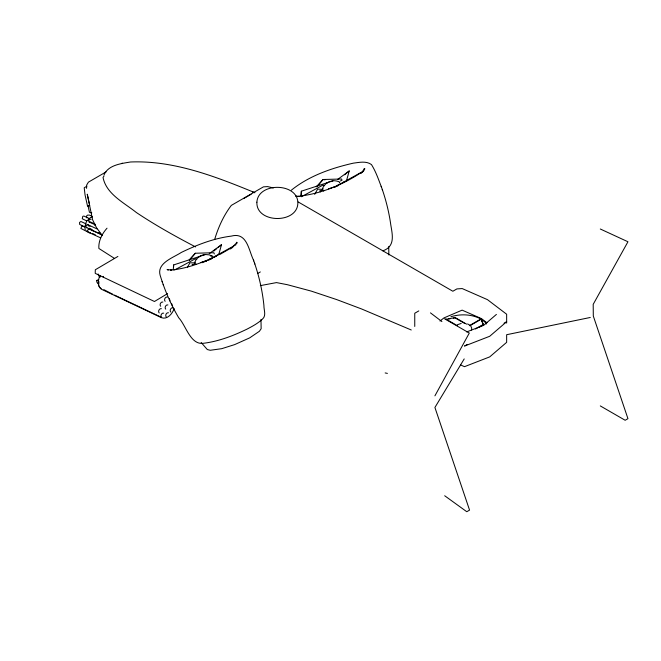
<?xml version="1.0" encoding="UTF-8"?>
<svg xmlns="http://www.w3.org/2000/svg" width="661" height="661" viewBox="0 0 661 661"><rect width="100%" height="100%" fill="white"/><g stroke="black" fill="none" stroke-linecap="round" stroke-linejoin="round"><path stroke-width="0.99" d="M84.872 226.112L85.17 229.747M171.678 303.688L172.257 305.39M173.57 266.92L173.645 264.929L205.513 254.51L209.173 254.849L212.255 256.088M301.218 195.177L301.358 191.194L332.97 180.866C334.292 180.139 341.844 182.072 339.341 182.643M173.24 270.002L173.645 264.929M300.962 196.267L301.358 191.194M388.866 255.006L388.718 246.627M323.667 191.087L323.807 190.153L319.874 190.699L320.345 191.897M100.175 275.53L100.117 277.157M169.48 298.656L169.935 300.945M471.45 329.988L471.731 328.153L470.607 325.733M196.053 264.028L192.161 264.433L192.624 265.639M218.659 254.857L221.518 244.686L209.207 253.692M346.381 181.122L349.231 170.943L337.746 179.354M214.627 239.538C218.287 227.351 223.583 215.536 231.333 205.389L263.425 186.865L267.631 186.592L273.357 187.955M194.441 263.078C195.871 258.401 200.333 254.857 205.216 254.543M85.31 224.071L87.235 220.262M99.951 275.579C97.985 279.777 97.06 286.073 101.315 289.188L161.383 317.644C167.316 319.982 172.438 313.62 174.19 308.604M98.91 281.611L98.828 284.205M103.116 276.918L103.347 276.348M103.951 175.099C107.983 164.994 121.384 163.531 130.514 161.995C173.868 160.218 215.469 176.52 254.948 192.706L252.552 192.244L254.543 192.475M434.913 395.84L469.302 333.053L444.556 318.767M187.443 267.234L189.914 262.855L194.557 262.814M314.669 194.375L317.627 189.12L322.163 189.343L323.518 186.443L326.146 183.51L329.335 181.651L332.937 180.808M322.295 189.459L323.022 188.484M104.008 176.066L103.033 177.479C106.322 194.119 124.111 202.704 136.323 212.487C155.318 225.203 175.322 236.341 195.573 246.917M194.904 262.706L195.301 262.227M189.484 260.294L195.334 253.237L213.85 252.742L214.321 253.956M317.206 186.559L323.047 179.503L341.563 179.007L342.034 180.213L340.415 180.99M107.016 228.194C102.116 233.622 98.299 240.984 98.877 248.453L114.32 258.311M189.17 259.889L195.334 253.237M316.206 186.889L323.047 179.503L325.038 179.858M291.41 190.137C309.092 175.859 331.401 168.15 353.338 163.16C359.237 162.399 366.26 160.755 371.457 164.572C375.828 171.513 378.546 179.536 381.488 187.212M362.302 171.546L364.798 168.654L364.327 170.084L364.145 168.514M496.411 314.413L483.703 325.328L466.691 331.929M213.726 251.106L216.841 248.536M218.403 247.255L221.518 244.686M344.563 174.801L349.231 170.943M232.779 246.727L237.076 242.389L236.605 243.826L236.423 242.248M439.978 321.015L443.944 317.924L462.122 310.133L481.505 318.635L487 322.808M98.745 279.752L96.597 280.644L97.043 282.487L98.175 283.85M96.597 280.644L97.274 280.14M230.499 248.974L232.879 247.206M360.6 173.471L362.187 172.298M199.622 256.394L198.424 257.245M327.344 182.651L326.146 183.51M361.336 172.851L362.955 171.695M360.493 172.984C341.902 185.204 320.354 193.888 298.161 196.334M243.562 198.631L251.147 194.251M230.664 248.23L219.601 254.617M382.876 250.858C395.154 246.437 392.584 235.423 390.833 225.145C388.99 211.9 385.727 198.862 381.166 186.295M213.247 257.517L217.965 255.08M342.629 182.783L344.282 181.783M167.547 293.624L154.459 301.499L95.217 273.357L95.308 269.762L117.898 256.451M106.066 171.918L88.425 182.139L86.715 184.981L86.566 188.352M86.781 186.27L84.211 187.749L85.054 194.929L87.549 206.199L89.747 205.464M257.674 273.464L260.327 271.935M418.801 310.91L414.753 313.248L414.753 326.451M469.277 325.699L480.894 318.99L484.844 321.957L486.331 324.03M470.169 325.576L480.002 319.891M475.457 328.98L483.406 324.394L480.894 318.99C471.747 314.173 460.734 313.76 450.934 316.71M478.985 327.327L483.406 324.782L480.894 318.99M467.137 344.538L464.501 346.058L489.71 336.275L506.648 321.725L504.021 323.246M301.383 196.738L323.055 185.055L324.518 185.675M174.57 269.985L195.334 258.79L196.796 259.409M363.666 171.025L336.474 186.014L337.193 185.634M235.952 244.76L208.76 259.756L211.388 258.385M337.87 185.278L338.506 184.94M339.101 184.642L340.589 183.94M211.933 258.112L212.429 257.881M216.321 256.228C201.77 262.781 186.493 268.804 170.439 270.076L171.587 270.085L167.068 269.514M457.412 324.725L461.171 323.469M90.078 217.634L91.606 217.006M328.476 188.839L338.052 185.708M200.762 262.574L211.297 259.137M202.861 262.334L201.993 262.748M121.376 163.523L122.434 163.193M330.583 188.6L331.483 188.311M203.77 262.053L204.687 261.764M205.621 261.492L206.554 261.219M334.268 187.484L335.201 187.22M211.966 256.27L212.445 256.212M260.327 285.626L276.496 282.594L287.395 284.709L311.331 291.129L336.697 299.59L361.559 308.951L411.258 329.988M445.787 319.379L455.148 317.544L466.625 324.171M448.596 318.941L450.472 318.652M453.272 318.222L455.148 317.933L464.857 323.543M89.095 232.846L90.557 232.738M210.396 255.931L211.041 255.947M296.186 196.317L299.309 196.35M295.781 196.152L297.392 196.325M385.165 372.936L387.396 373.391M91.78 212.892L89.433 212.297L88.02 205.687M167.316 297.07C165.283 296.5 163.606 299.954 165.143 301.309M162.87 302.036C160.83 301.466 159.161 304.919 160.697 306.274M167.902 304.919C165.861 304.349 164.192 307.803 165.729 309.158M172.934 307.803C170.893 307.233 169.224 310.687 170.761 312.042M161.367 308.687C159.334 308.117 157.657 311.571 159.194 312.934M168.481 312.769C166.448 312.199 164.771 315.652 166.308 317.007M163.688 313.14C161.656 312.562 159.987 316.016 161.524 317.379L114.527 295.112M460.758 365.029L464.501 366.673L489.71 356.89L506.648 342.34L506.648 334.714L590.265 317.478M464.204 358.915L434.913 407.473L469.558 510.11L466.782 511.721L444.688 495.75M467.542 323.956L469.277 324.725M600.295 229.003L627.95 241.761L593.198 304.341L593.305 316.032L627.95 418.669L625.166 420.272L600.295 405.912M92.482 216.932C90.888 214.511 84.914 213.916 86.806 217.866M90.995 222.236L93.746 223.517M86.69 220.89L82.261 218.758L82.782 216.337L83.922 216.056L89.83 218.791A1.619 1.025 -65.2 0 0 87.971 220.51M89.227 222.063L95.572 224.996M86.203 223.922L80.873 221.493L79.518 222.509L79.675 224.459L84.748 226.797M87.896 224.707L96.952 228.888M88.219 225.492L90.053 226.343M89.128 228.185L91.879 229.458M98.307 232.424L100.15 233.275M86.442 227.582L101.835 234.696M84.377 226.806L81.84 226.087L80.882 228.458L87.145 231.639M89.45 229.144L101.224 234.589M92.515 233.473L95.267 234.754M87.996 232.028L100.67 237.886M112.684 294.244L103.884 289.658M298.144 201.927L452.851 291.245L456.9 288.915L462.188 288.568L487.454 299.648L506.648 314.239L506.648 323.089M445.787 318.99L457.412 325.699M430.46 312.868L441.912 321.568M101.15 288.65L99.522 287.221M167.547 269.696L168.134 270.283M201.167 342.514L207.314 349.545L210.215 350.28L221.708 348.686L234.655 344.612L249.684 337.87L259.409 331.268L261.145 328.74L260.979 319.403M99.398 276.942L98.101 273.985M102.397 235.647L96.547 227.781L92.59 219.749L87.252 194.194L89.541 204.53M99.373 286.94L98.96 285.849M253.452 260.037C248.643 250.007 246.958 231.821 231.309 236.109C213.792 238.307 197.069 244.81 181.263 252.461C173.413 257.65 156.74 263.012 160.102 275.133C164.614 290.014 170.802 304.399 178.726 317.784C186.022 325.526 190.475 345.43 203.737 343.249C218.931 341.332 233.432 335.697 247.14 329.062C252.502 326.261 257.939 323.345 262.384 319.164C266.639 315.743 263.722 309.885 263.904 305.349C262.293 289.89 258.757 274.645 253.452 260.037L253.774 260.946M382.248 189.385L382.57 190.294M254.526 263.119L254.849 264.028M162.102 281.346L162.416 282.255M163.176 284.428L163.498 285.337M194.673 263.789A10.708 2.264 -21.2 0 1 195.069 263.433M87.682 231.697A1.619 1.025 -65.2 0 1 87.401 231.722M86.938 231.457A1.619 1.025 -65.2 0 1 86.731 230.854M85.178 226.409A1.619 1.025 -65.2 0 1 85.649 224.889M90.359 221.782A1.619 1.025 -65.2 0 1 88.88 221.617A1.619 1.025 -65.2 0 1 89.549 219.469A1.619 1.025 -65.2 0 1 91.028 219.634M86.988 227.648A1.619 1.025 -65.2 0 1 86.037 226.426A1.619 1.025 -65.2 0 1 87.359 224.641A1.619 1.025 -65.2 0 1 88.301 225.864M92.127 230.772A1.619 1.025 -65.2 0 1 91.929 229.797M88.838 231.97A1.619 1.025 -65.2 0 1 87.591 231.367A1.619 1.025 -65.2 0 1 88.409 229.342A1.619 1.025 -65.2 0 1 89.797 229.598M95.374 225.517A1.619 1.025 -65.2 0 1 94.804 223.881M256.889 202.2C255.914 223.286 296.731 224.071 297.838 203.654C298.813 182.568 258.005 181.775 256.889 202.2"/></g></svg>
